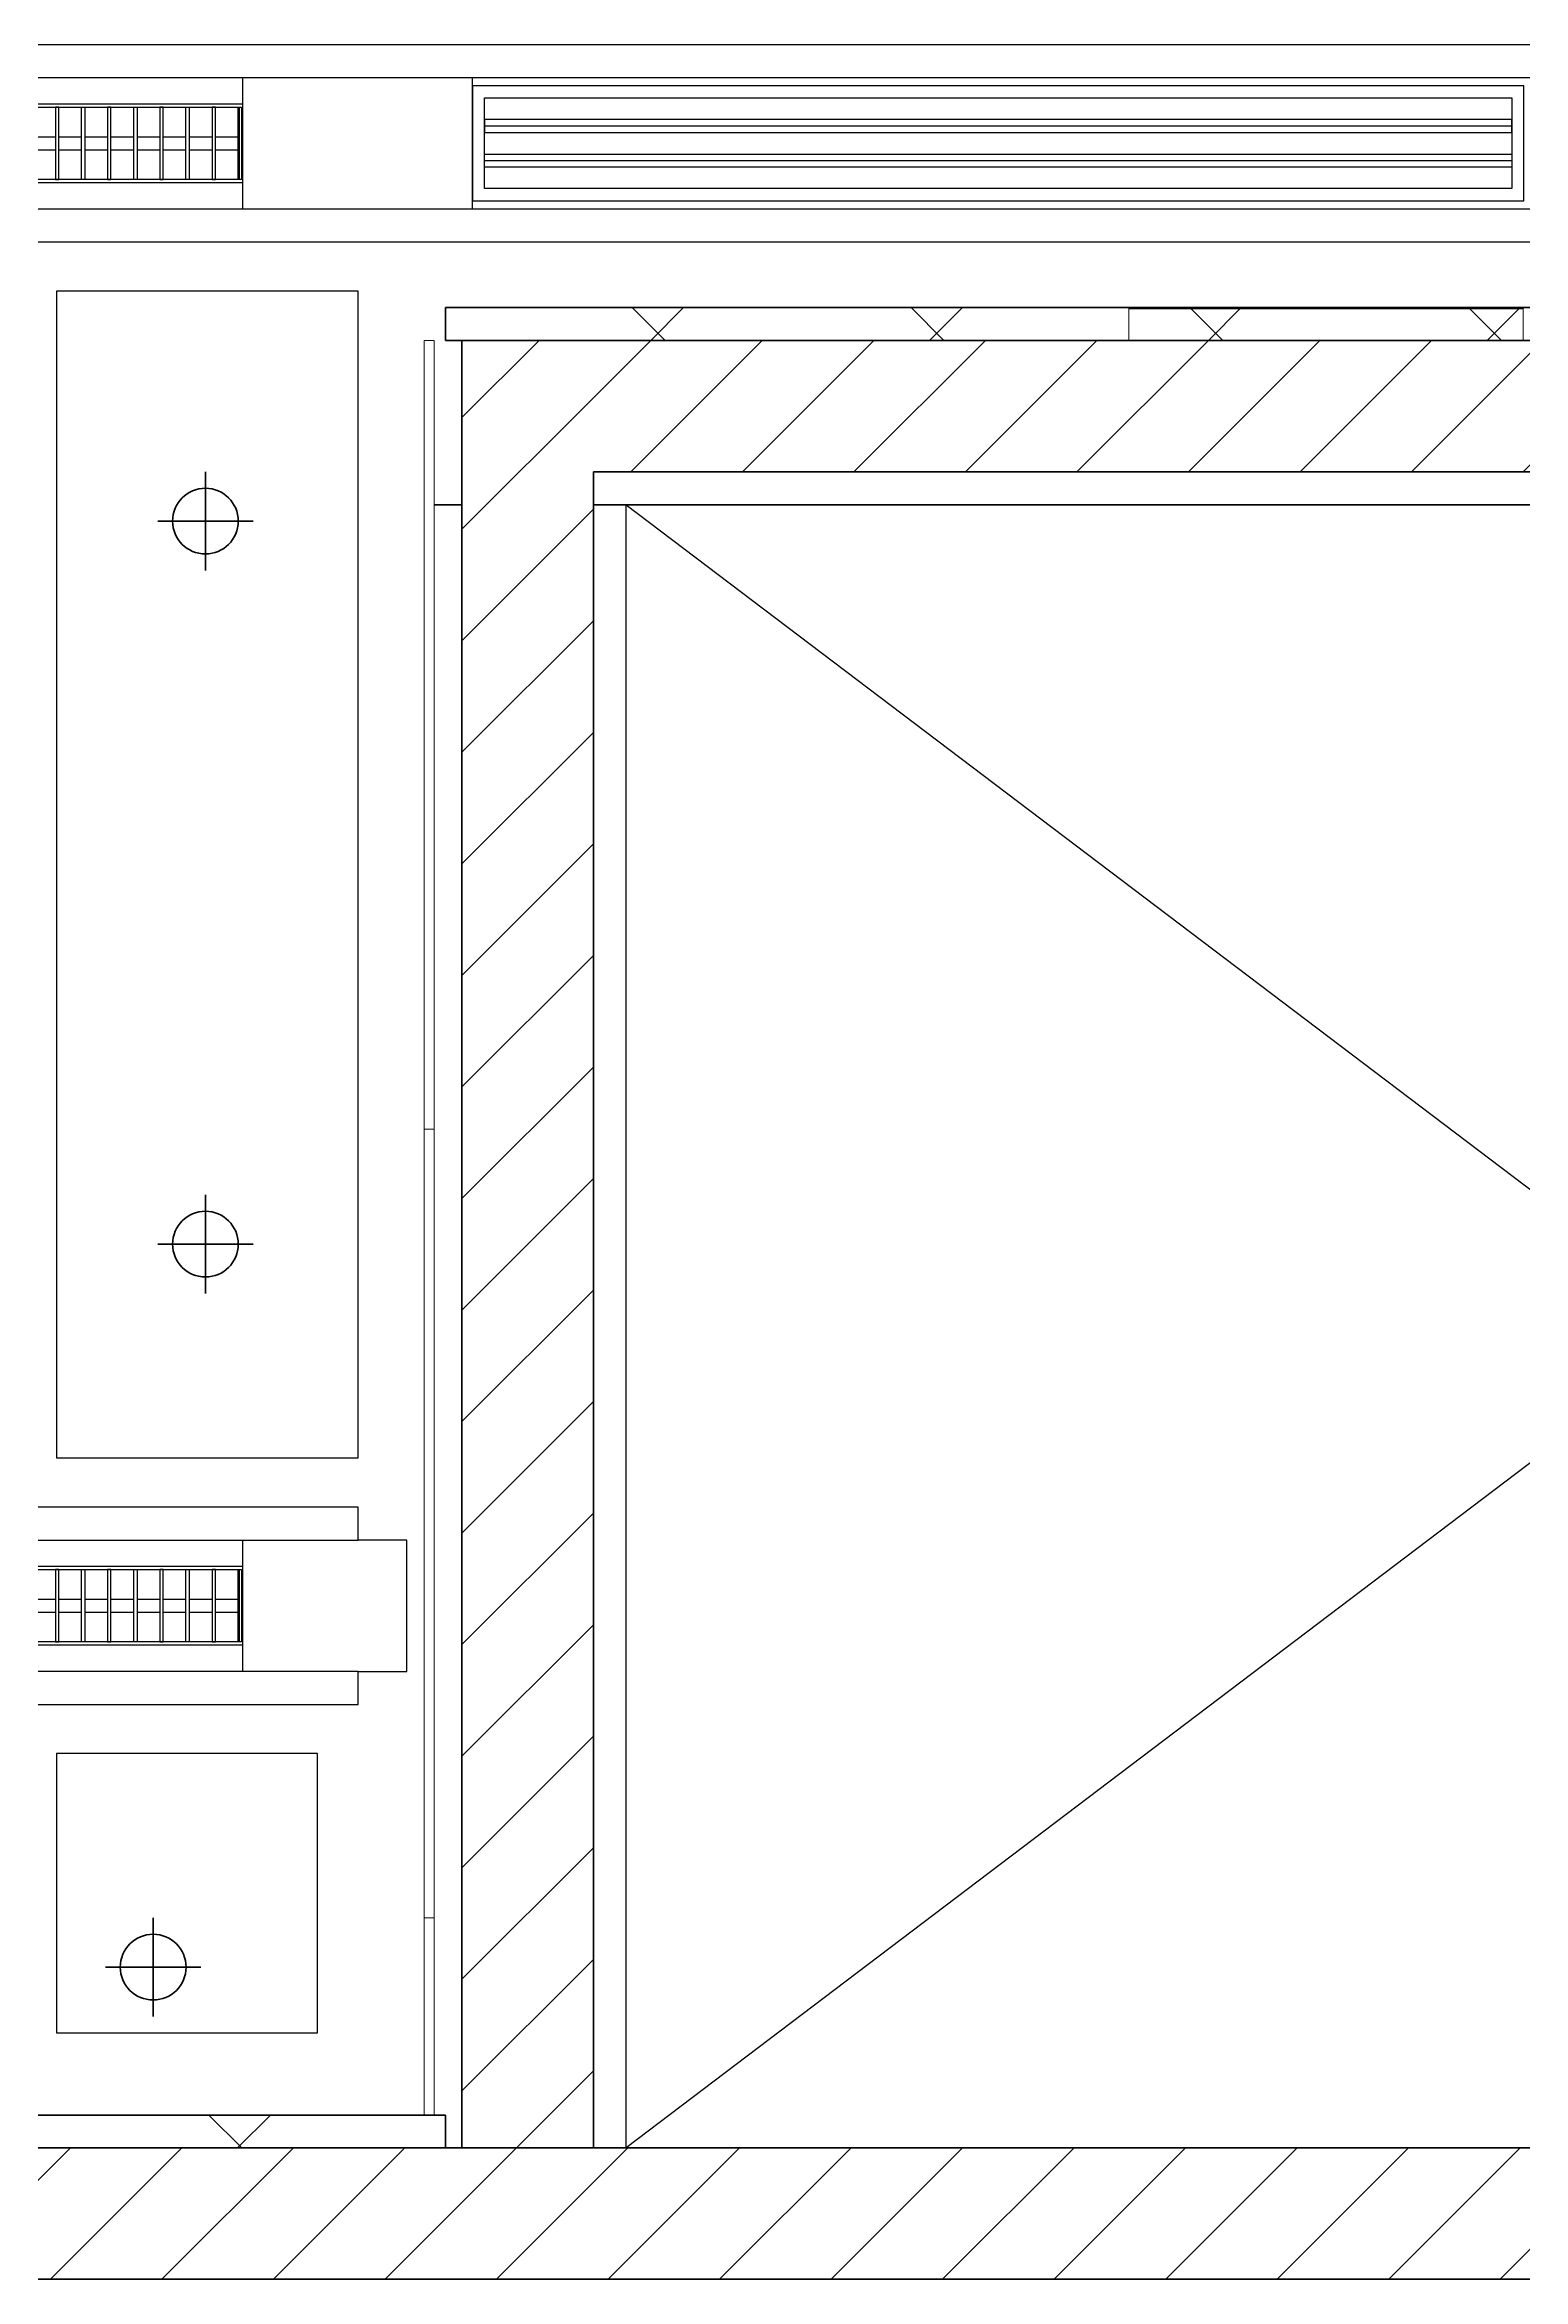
# Model space of a CAD drawing. Header units: millimetres. Extents: x -920231 to -841213, y -17301 to 22361.
# Drawn here: x -880432 to -878182, y -14416 to -11016 of the extents above; entities that cross this region are included whole.
import ezdxf
from ezdxf.enums import TextEntityAlignment as Align
from ezdxf.xclip import XClip

# ---------------------------------------------------------------- set-up
doc = ezdxf.new("R2010")
doc.units = ezdxf.units.MM
doc.header["$XCLIPFRAME"] = 0
for name, color, linetype in [('000 - WIPEOUT', 250, 'Continuous'), ('001 - ASCESSORIES', 251, 'Continuous'), ('A04_TUBE SERIES', 2, 'Continuous'), ('A11_ALU.SOLID SHEET', 2, 'Continuous')]:
    doc.layers.add(name, color=color, linetype=linetype)
for name, color, linetype, lineweight in [('008 - LIGHTING', 1, 'Continuous', 9), ('_ _ A-DETL-OPENING', 1, 'Continuous', 25), ('A-DETL-GENF', 2, 'Continuous', 35), ('A-GLAZ-CURT', 2, 'Continuous', 9), ('A-WALL', 5, 'Continuous', 35), ('A-WALL-FNSH', 2, 'Continuous', 35), ('A-WALL-PATT', 1, 'Continuous', 35), ('E-LITE-EQPM', 2, 'Continuous', 35), ('WALL-E', 2, 'Continuous', 35)]:
    doc.layers.add(name, color=color, linetype=linetype, lineweight=lineweight)
pattern_1 = [(45, (0, 0), (-84.852814, 84.852814), [])]
pattern_2 = [(45, (0, 0), (-212.13203, 212.13203), []), (135, (0, 0), (-212.13203, -212.13203), [])]

# ---------------------------------------------------------------- blocks, each defined once
blk = doc.blocks.new('System Panel - W-06 Feature Wall Printed Pattern-18605453-4230-01 ENLARGED MULTI-PURPOSE LEVEL - REFLECTED CEILING PLAN - SHEET 1')
at = {"layer": 'A-GLAZ-CURT'}
for p, q in [((-600, -57.5), (-600, -42.5)), ((-600, -42.5), (600, -42.5)), ((600, -57.5), (-600, -57.5)), ((600, -42.5), (600, -57.5))]:
    blk.add_line(p, q, dxfattribs=at)
blk = doc.blocks.new('System Panel - W-06 Feature Wall Printed Pattern-14941767-4230-01 ENLARGED MULTI-PURPOSE LEVEL - REFLECTED CEILING PLAN - SHEET 1')
at = {"layer": 'A-GLAZ-CURT'}
for p, q in [((-600, -57.5), (-600, -42.5)), ((-600, -42.5), (600, -42.5)), ((600, -57.5), (-600, -57.5)), ((600, -42.5), (600, -57.5))]:
    blk.add_line(p, q, dxfattribs=at)
blk = doc.blocks.new('System Panel - W-06 Feature Wall Printed Pattern-18605454-4230-01 ENLARGED MULTI-PURPOSE LEVEL - REFLECTED CEILING PLAN - SHEET 1')
at = {"layer": 'A-GLAZ-CURT'}
for p, q in [((-150, -57.5), (-150, -42.5)), ((-150, -42.5), (150, -42.5)), ((150, -57.5), (-150, -57.5)), ((150, -42.5), (150, -57.5))]:
    blk.add_line(p, q, dxfattribs=at)
blk = doc.blocks.new('PPLS-PP19_Custom Tile Pattern - Custom Tile Pattern-V58-4230-01 ENLARGED MULTI-PURPOSE LEVEL - REFLECTED CEILING PLAN - SHEET 1')
at = {"layer": 'A-GLAZ-CURT'}
for p, q in [((-300, 0), (-202.3, 0)), ((-300, -2), (-300, 0)), ((-293.1, 0), (-275.8, 0)), ((-275.8, 0), (-293.1, 0)), ((-222.3, 0), (-205, 0)), ((-205, 0), (-222.3, 0)), ((-202.3, 0), (-202.3, -2)), ((-174.2, 0), (-140.7, 0)), ((-174.2, -2), (-174.2, 0)), ((-140.7, 0), (-140.7, -2)), ((-108.4, 0), (-81.7, 0)), ((-108.4, -2), (-108.4, 0)), ((-81.7, 0), (-81.7, -2)), ((-63.8, 0), (-38.4, 0)), ((-63.8, -2), (-63.8, 0)), ((-38.4, 0), (-38.4, -2)), ((-13.9, 0), (9, 0)), ((-13.9, -2), (-13.9, 0)), ((9, 0), (9, -2)), ((34.9, 0), (139.2, 0)), ((34.9, -2), (34.9, 0)), ((139.2, 0), (139.2, -2)), ((170.3, 0), (245, 0)), ((170.3, -2), (170.3, 0)), ((196, 0), (213.3, 0)), ((213.3, 0), (196, 0)), ((230.1, 0), (300, 0)), ((245, 0), (245, -2)), ((295.8, 0), (300, 0)), ((295.8, -2), (295.8, 0)), ((300, 0), (300, -2)), ((-300, -2), (300, -2)), ((-300, -50), (-300, -2)), ((-202.3, -2), (-300, -2)), ((-140.7, -2), (-174.2, -2)), ((-81.7, -2), (-108.4, -2)), ((-38.4, -2), (-63.8, -2)), ((9, -2), (-13.9, -2)), ((139.2, -2), (34.9, -2)), ((139.8, 0), (139.8, -2)), ((245, -2), (170.3, -2)), ((300, -2), (295.8, -2)), ((300, -2), (300, -50)), ((300, -50), (-300, -50))]:
    blk.add_line(p, q, dxfattribs=at)
at = {"layer": 'A-GLAZ-CURT', "flags": 128}
for points in [[(-300, 0), (-291.7, 0), (-283.6, 0), (-275.6, 0), (-267.8, 0), (-260.1, 0), (-252.6, 0), (-245.1, 0), (-237.8, 0), (-230.5, 0), (-223.3, 0), (-216.2, 0), (-209.2, 0), (-202.3, 0)], [(-255, 0), (-261.6, 0), (-269.1, 0), (-276.7, 0), (-284.4, 0), (-292.1, 0), (-300, 0)], [(-184, 0), (-189.3, 0), (-194.8, 0), (-200.7, 0), (-206.7, 0), (-213, 0), (-219.5, 0), (-226.1, 0), (-233, 0), (-239.9, 0), (-247, 0), (-254.2, 0)], [(-174.2, 0), (-179, 0), (-183.2, 0)]]:
    blk.add_lwpolyline(points, dxfattribs=at)
at = {"layer": 'A-GLAZ-CURT'}
for points, knots in [([(-300, 0), (-284.7, 0), (-236.6, 0), (-184.2, 0), (-151.2, 0), (-140.7, 0)], [-5323.127839, -5323.127839, -5323.127839, -5323.127839, -4502.809032, -2700.551212, -1671.606487, -1671.606487, -1671.606487, -1671.606487]), ([(-183.5, 0), (-193.3, 0), (-223.6, 0), (-262.6, 0), (-294.5, 0), (-300, 0)], [-15845.188487, -15845.188487, -15845.188487, -15845.188487, -15131.813646, -13729.592194, -13439.944408, -13439.944408, -13439.944408, -13439.944408]), ([(-137.9, 0), (-140.6, 0), (-147.7, 0), (-147.7, 0), (-158.7, 0), (-174, 0), (-185.6, 0), (-209.8, 0), (-232, 0), (-255.2, 0), (-262.6, 0), (-264.9, 0), (-265.4, 0)], [-3187.727384, -3187.727384, -3187.727384, -3187.727384, -2919.378265, -2477.344047, -2237.412286, -2029.680487, -1755.085331, -1400.429864, -858.079193, -543.655514, -208.940337, 0, 0, 0, 0]), ([(-258.6, 0), (-257.9, 0), (-257, 0), (-256, 0), (-255.8, 0)], [-5722.54675, -5722.54675, -5722.54675, -5722.54675, -5657.471696, -5645.734042, -5645.734042, -5645.734042, -5645.734042]), ([(-254.1, 0), (-251.2, 0), (-240.3, 0), (-226, 0), (-213.1, 0), (-200.2, 0), (-191, 0), (-184.8, 0), (-183.9, 0)], [-5607.327688, -5607.327688, -5607.327688, -5607.327688, -5413.335975, -5017.494783, -4832.723979, -4666.091899, -4349.945572, -4301.511651, -4301.511651, -4301.511651, -4301.511651]), ([(-133.8, 0), (-135.5, 0), (-137.8, 0), (-149.3, 0), (-162, 0), (-177.9, 0), (-199.5, 0), (-216.6, 0), (-231.3, 0), (-233.5, 0), (-234, 0)], [-2731.647847, -2731.647847, -2731.647847, -2731.647847, -2418.507304, -2308.929706, -2113.765672, -1763.376603, -1422.553702, -978.033455, -846.069444, -682.911962, -682.911962, -682.911962, -682.911962]), ([(-233.5, 0), (-233.4, 0), (-232.4, 0), (-230.7, 0), (-225.3, 0), (-223.6, 0)], [-455.274641, -455.274641, -455.274641, -455.274641, -440.605512, -119.536984, 0, 0, 0, 0]), ([(-223.6, 0), (-219.4, 0), (-206.2, 0), (-188.6, 0), (-169, 0), (-152.1, 0), (-136.8, 0), (-127.3, 0), (-124.2, 0), (-123.4, 0), (-123.3, 0)], [-5463.295695, -5463.295695, -5463.295695, -5463.295695, -5161.076232, -4739.070012, -4465.409639, -4149.119819, -3839.893365, -3647.167523, -3488.92562, -3439.852845, -3439.852845, -3439.852845, -3439.852845]), ([(-111.4, 0), (-118.7, 0), (-140.4, 0), (-165.6, 0), (-183.2, 0)], [-17862.856156, -17862.856156, -17862.856156, -17862.856156, -17136.203329, -15853.557157, -15853.557157, -15853.557157, -15853.557157]), ([(-183.2, 0), (-178.2, 0), (-170.2, 0), (-158.7, 0), (-157.2, 0)], [-4287.433746, -4287.433746, -4287.433746, -4287.433746, -4000.813434, -3840.635403, -3840.635403, -3840.635403, -3840.635403]), ([(-152.3, 0), (-151, 0), (-147.7, 0), (-143.6, 0), (-138.6, 0)], [-3494.978217, -3494.978217, -3494.978217, -3494.978217, -3371.022232, -3227.460399, -3227.460399, -3227.460399, -3227.460399]), ([(-118.8, 0), (-121.9, 0), (-126.3, 0), (-137, 0), (-147.5, 0), (-150, 0), (-150.6, 0)], [-5938.474035, -5938.474035, -5938.474035, -5938.474035, -5700.061948, -5508.838257, -5298.784692, -5196.16478, -5196.16478, -5196.16478, -5196.16478]), ([(-150.3, 0), (-150.1, 0), (-147.7, 0), (-142.6, 0), (-127.9, 0), (-116.4, 0), (-112.3, 0)], [-4948.728362, -4948.728362, -4948.728362, -4948.728362, -4883.323924, -4440.880425, -4054.690705, -3835.264481, -3835.264481, -3835.264481, -3835.264481]), ([(-111.4, 0), (-120.4, 0), (-131.6, 0), (-147.7, 0), (-149.1, 0)], [-6958.522358, -6958.522358, -6958.522358, -6958.522358, -6449.282163, -6277.220794, -6277.220794, -6277.220794, -6277.220794]), ([(-148.2, 0), (-146.9, 0), (-140.1, 0), (-137.3, 0), (-133.9, 0), (-128.8, 0), (-126.5, 0)], [-6162.058746, -6162.058746, -6162.058746, -6162.058746, -6017.569127, -5560.701257, -5364.112219, -5231.017328, -5231.017328, -5231.017328, -5231.017328]), ([(-86.2, 0), (-91.4, 0), (-104.1, 0), (-122.6, 0), (-139, 0), (-146.1, 0), (-146.9, 0)], [-1681.3698, -1681.3698, -1681.3698, -1681.3698, -1374.161226, -945.742622, -741.901385, -489.130243, -489.130243, -489.130243, -489.130243]), ([(-146.7, 0), (-146.6, 0), (-145.5, 0), (-135.7, 0), (-128.3, 0), (-125.2, 0)], [-420.34245, -420.34245, -420.34245, -420.34245, -406.956646, -290.263673, 0, 0, 0, 0]), ([(-134.2, 0), (-133.4, 0), (-130.4, 0), (-117.3, 0), (-95.5, 0), (-85, 0), (-81.7, 0)], [-7671.276312, -7671.276312, -7671.276312, -7671.276312, -7293.749979, -6839.55839, -6236.997189, -5931.848349, -5931.848349, -5931.848349, -5931.848349]), ([(-127.4, 0), (-131.6, 0), (-133.1, 0), (-134.1, 0), (-134.1, 0)], [-8540.990293, -8540.990293, -8540.990293, -8540.990293, -8266.114998, -8251.085632, -8251.085632, -8251.085632, -8251.085632]), ([(-120.1, 0), (-120.1, 0), (-120.2, 0), (-121.3, 0), (-129.2, 0), (-133.8, 0)], [-2933.992132, -2933.992132, -2933.992132, -2933.992132, -2920.575025, -2840.280255, -2731.647847, -2731.647847, -2731.647847, -2731.647847]), ([(-113.4, 0), (-113.5, 0), (-114.1, 0), (-119.7, 0), (-125.4, 0), (-127, 0), (-127.4, 0)], [-323.250712, -323.250712, -323.250712, -323.250712, -282.672656, -98.539552, -24.539552, 0, 0, 0, 0]), ([(-126.5, 0), (-122.4, 0), (-117.5, 0), (-112.7, 0), (-112.4, 0)], [-5231.017328, -5231.017328, -5231.017328, -5231.017328, -4994.692869, -4981.921265, -4981.921265, -4981.921265, -4981.921265]), ([(-125.2, 0), (-124.9, 0), (-122, 0), (-116.7, 0), (-111.7, 0)], [-3362.7396, -3362.7396, -3362.7396, -3362.7396, -3342.215224, -3082.5113, -3082.5113, -3082.5113, -3082.5113]), ([(-122.1, 0), (-122, 0), (-121.7, 0), (-121.2, 0), (-120.9, 0)], [-3136.336417, -3136.336417, -3136.336417, -3136.336417, -3110.304437, -3035.164275, -3035.164275, -3035.164275, -3035.164275]), ([(-39.7, 0), (-40.5, 0), (-45.1, 0), (-46.1, 0), (-60.6, 0), (-81.2, 0), (-99.5, 0), (-114, 0), (-117.3, 0), (-118.8, 0)], [-1732.054927, -1732.054927, -1732.054927, -1732.054927, -1672.078046, -1405.135169, -1060.00838, -740.068933, -229.489605, -116.330425, 0, 0, 0, 0]), ([(-63.8, 0), (-70, 0), (-86.3, 0), (-107.8, 0), (-116.8, 0), (-117.7, 0)], [-2747.631049, -2747.631049, -2747.631049, -2747.631049, -2193.204658, -1433.981041, -969.752135, -969.752135, -969.752135, -969.752135]), ([(-117.7, 0), (-117.1, 0), (-114.7, 0), (-113.4, 0), (-113.4, 0)], [-808.126779, -808.126779, -808.126779, -808.126779, -394.672656, -330.797262, -330.797262, -330.797262, -330.797262]), ([(-111.4, 0), (-110.9, 0), (-102.9, 0), (-90.4, 0), (-75.3, 0), (-68.4, 0), (-65.1, 0), (-63.6, 0)], [-3819.494109, -3819.494109, -3819.494109, -3819.494109, -3793.097032, -3402.597032, -3144.956779, -3050.982048, -2969.237017, -2969.237017, -2969.237017, -2969.237017]), ([(-111.4, 0), (-111.3, 0), (-107.9, 0), (-98.9, 0), (-85.3, 0), (-71.7, 0), (-65.9, 0), (-65.1, 0)], [-3077.140928, -3077.140928, -3077.140928, -3077.140928, -3074.362186, -2902.289527, -2605.247022, -2322.099534, -2241.8264, -2241.8264, -2241.8264, -2241.8264]), ([(-111.3, 0), (-103.3, 0), (-86.1, 0), (-63.4, 0), (-54.4, 0), (-49, 0), (-42.9, 0), (-39.5, 0)], [-4962.966938, -4962.966938, -4962.966938, -4962.966938, -4542.524482, -4008.285538, -3689.699207, -3546.54457, -3373.21368, -3373.21368, -3373.21368, -3373.21368]), ([(-111.2, 0), (-110.7, 0), (-106.8, 0), (-96.8, 0), (-71.3, 0), (-42.5, 0), (-12.8, 0), (4.2, 0), (9.6, 0), (10.1, 0), (10.2, 0)], [-5480.487471, -5480.487471, -5480.487471, -5480.487471, -5430.283136, -5103.229623, -4799.173296, -4065.652676, -3589.737505, -3285.047089, -3066.359526, -3044.715262, -3044.715262, -3044.715262, -3044.715262]), ([(-39.5, 0), (-39.9, 0), (-45.4, 0), (-56.2, 0), (-75.6, 0), (-94, 0), (-107.5, 0), (-110.9, 0), (-111, 0)], [-1819.71677, -1819.71677, -1819.71677, -1819.71677, -1792.521578, -1466.981642, -1208.454564, -789.402658, -501.969187, -487.154442, -487.154442, -487.154442, -487.154442]), ([(-39.5, 0), (-43.7, 0), (-56.2, 0), (-78.2, 0), (-100.4, 0), (-110, 0), (-110.5, 0)], [-8366.688226, -8366.688226, -8366.688226, -8366.688226, -8073.216054, -7508.296369, -7004.680444, -6974.689771, -6974.689771, -6974.689771, -6974.689771]), ([(-64, 0), (-64.1, 0), (-72.5, 0), (-80.6, 0), (-86.2, 0)], [-2171.769325, -2171.769325, -2171.769325, -2171.769325, -2007.031671, -1681.3698, -1681.3698, -1681.3698, -1681.3698]), ([(-29, 0), (-34, 0), (-43.7, 0), (-56.4, 0), (-71.7, 0), (-77.8, 0), (-82.7, 0), (-83.3, 0), (-83.3, 0)], [-2680.714891, -2680.714891, -2680.714891, -2680.714891, -2413.671296, -2161.752162, -2006.592567, -1646.621388, -1424.436217, -1393.971743, -1393.971743, -1393.971743, -1393.971743]), ([(-83.3, 0), (-83.3, 0), (-82.9, 0), (-76.1, 0), (-63, 0), (-50.1, 0), (-42.2, 0), (-39.9, 0)], [-1393.4169, -1393.4169, -1393.4169, -1393.4169, -1353.722004, -1274.333717, -1073.56893, -651.549973, -428.914382, -428.914382, -428.914382, -428.914382]), ([(31.2, 0), (26, 0), (12, 0), (-16.9, 0), (-47.4, 0), (-65.3, 0), (-66.3, 0), (-66.3, 0)], [-4496.803627, -4496.803627, -4496.803627, -4496.803627, -4222.080604, -3745.412743, -2981.410125, -2542.574734, -2526.906796, -2526.906796, -2526.906796, -2526.906796]), ([(-65.5, 0), (-65.3, 0), (-62.8, 0), (-55.3, 0), (-43.5, 0), (-38.4, 0)], [-2362.748727, -2362.748727, -2362.748727, -2362.748727, -2315.303971, -1809.437387, -1213.642243, -1213.642243, -1213.642243, -1213.642243]), ([(-63.6, 0), (-61.5, 0), (-57.4, 0), (-54.5, 0), (-45.2, 0), (-40.8, 0), (-40.5, 0), (-40.4, 0)], [-2969.237017, -2969.237017, -2969.237017, -2969.237017, -2851.217951, -2734.127174, -2474.780881, -2410.990208, -2350.645972, -2350.645972, -2350.645972, -2350.645972]), ([(76.6, 0), (74.8, 0), (67.7, 0), (53.5, 0), (37, 0), (24.1, 0), (12.8, 0), (-2.9, 0), (-20.6, 0), (-32.8, 0), (-44.9, 0), (-51.4, 0), (-51.8, 0)], [-3095.572228, -3095.572228, -3095.572228, -3095.572228, -2950.589685, -2634.532728, -2313.748533, -2106.613311, -1925.670641, -1617.263037, -1290.787923, -1039.307308, -819.71621, -644.910881, -644.910881, -644.910881, -644.910881]), ([(-51.8, 0), (-51.8, 0), (-51.8, 0), (-47.4, 0), (-46, 0), (-40.2, 0), (-36.8, 0)], [-632.814994, -632.814994, -632.814994, -632.814994, -627.965721, -508.377888, -260.442412, 0, 0, 0, 0]), ([(-39.5, 0), (-38.3, 0), (-35.4, 0), (-33.6, 0), (-29.9, 0), (-28.6, 0)], [-414.527362, -414.527362, -414.527362, -414.527362, -296.515819, -83.513472, 0, 0, 0, 0]), ([(-36.3, 0), (-36.4, 0), (-37, 0), (-38.5, 0), (-39.4, 0)], [-1855.773136, -1855.773136, -1855.773136, -1855.773136, -1810.870157, -1738.05073, -1738.05073, -1738.05073, -1738.05073]), ([(-26.8, 0), (-27.8, 0), (-32.3, 0), (-37.1, 0), (-39.4, 0)], [-8718.362214, -8718.362214, -8718.362214, -8718.362214, -8532.293389, -8369.627725, -8369.627725, -8369.627725, -8369.627725]), ([(9.3, 0), (9.1, 0), (7.6, 0), (2.6, 0), (-12.2, 0), (-25.1, 0), (-34.6, 0), (-39.2, 0)], [-2922.926651, -2922.926651, -2922.926651, -2922.926651, -2882.788014, -2720.818881, -2518.50168, -2125.455881, -1826.829157, -1826.829157, -1826.829157, -1826.829157]), ([(-39, 0), (-38, 0), (-28.7, 0), (-18, 0), (8.6, 0), (15, 0), (22.9, 0), (31, 0), (39, 0), (51.2, 0), (58.7, 0), (61.3, 0), (61.5, 0)], [-3362.796854, -3362.796854, -3362.796854, -3362.796854, -3315.260113, -2864.387349, -2439.246196, -2084.094819, -1956.422387, -1818.904206, -1645.594513, -1443.202566, -1228.752106, -1120.932285, -1120.932285, -1120.932285, -1120.932285]), ([(-36.8, 0), (-32.4, 0), (-19.2, 0), (8.8, 0), (43.4, 0), (70.9, 0), (82.1, 0), (83.7, 0)], [-6191.144455, -6191.144455, -6191.144455, -6191.144455, -5862.463379, -5340.621928, -4573.028122, -4094.177415, -3869.465285, -3869.465285, -3869.465285, -3869.465285]), ([(-36.3, 0), (-36.3, 0), (-34.7, 0), (-28.9, 0), (-27, 0), (-26.5, 0)], [-9150.272121, -9150.272121, -9150.272121, -9150.272121, -9057.163041, -8919.836787, -8834.607043, -8834.607043, -8834.607043, -8834.607043]), ([(30.8, 0), (29.3, 0), (20.1, 0), (3.5, 0), (-16.6, 0), (-34.8, 0), (-36, 0)], [-10462.034656, -10462.034656, -10462.034656, -10462.034656, -10363.088938, -9884.23066, -9424.652049, -9182.880979, -9182.880979, -9182.880979, -9182.880979]), ([(-33.3, 0), (-33.3, 0), (-32.9, 0), (-31.2, 0), (-30.5, 0)], [-2415.024266, -2415.024266, -2415.024266, -2415.024266, -2357.633367, -2323.618664, -2323.618664, -2323.618664, -2323.618664]), ([(70.6, 0), (66.2, 0), (55.8, 0), (39.6, 0), (24.7, 0), (2.6, 0), (-17.8, 0), (-30.6, 0), (-31.8, 0), (-32, 0)], [-4647.237329, -4647.237329, -4647.237329, -4647.237329, -4326.416877, -4098.545751, -3766.694881, -3333.063701, -2994.501669, -2698.150104, -2614.070998, -2614.070998, -2614.070998, -2614.070998]), ([(-30.6, 0), (-29.5, 0), (-23.4, 0), (-15.8, 0), (-15.2, 0)], [-54150.414002, -54150.414002, -54150.414002, -54150.414002, -53749.15266, -53717.791567, -53717.791567, -53717.791567, -53717.791567]), ([(-13.9, 0), (-15.1, 0), (-18.4, 0), (-26.3, 0), (-30, 0), (-30.5, 0)], [-55123.81448, -55123.81448, -55123.81448, -55123.81448, -54789.006179, -54461.685999, -54258.56961, -54258.56961, -54258.56961, -54258.56961]), ([(-30.5, 0), (-27.1, 0), (-17.8, 0), (6, 0), (21, 0), (31.2, 0), (32, 0)], [-2323.618664, -2323.618664, -2323.618664, -2323.618664, -2142.497158, -1716.209403, -1206.526904, -1161.809332, -1161.809332, -1161.809332, -1161.809332]), ([(8.3, 0), (8.2, 0), (7.2, 0), (0.3, 0), (-13.9, 0), (-24.9, 0), (-29, 0)], [-3574.286521, -3574.286521, -3574.286521, -3574.286521, -3526.962355, -3285.499107, -2903.012179, -2680.714891, -2680.714891, -2680.714891, -2680.714891]), ([(-28.6, 0), (-26.9, 0), (-20.3, 0), (-11.5, 0), (2.1, 0), (13.2, 0), (21.2, 0), (24.6, 0), (24.7, 0), (24.7, 0)], [-5361.429781, -5361.429781, -5361.429781, -5361.429781, -5261.36855, -5050.479954, -4785.90057, -4596.498881, -4445.288762, -4384.376941, -4376.041937, -4376.041937, -4376.041937, -4376.041937]), ([(-15.2, 0), (-13.1, 0), (7.5, 0), (42.8, 0), (77.1, 0), (97.7, 0), (104.1, 0)], [-461.142613, -461.142613, -461.142613, -461.142613, -429.606584, -390.253598, -346.313304, -326.480328, -326.480328, -326.480328, -326.480328]), ([(103.1, 0), (101.1, 0), (86.3, 0), (63.3, 0), (35.8, 0), (18.6, 0), (11.6, 0), (9, 0)], [-375.435014, -375.435014, -375.435014, -375.435014, -369.147452, -330.153101, -307.516438, -285.83788, -269.307637, -269.307637, -269.307637, -269.307637]), ([(24.7, 0), (24.5, 0), (21, 0), (15.5, 0), (10.8, 0), (9.6, 0)], [-4368.572414, -4368.572414, -4368.572414, -4368.572414, -4306.476363, -4080.000647, -3772.857994, -3772.857994, -3772.857994, -3772.857994]), ([(18.2, 0), (19.1, 0), (24.3, 0), (25.7, 0), (26.1, 0)], [-5700.113719, -5700.113719, -5700.113719, -5700.113719, -5554.232259, -5302.431367, -5302.431367, -5302.431367, -5302.431367]), ([(32.3, 0), (31.4, 0), (27, 0), (20.7, 0), (18.9, 0), (18.2, 0)], [-6174.094612, -6174.094612, -6174.094612, -6174.094612, -6135.05769, -5972.647715, -5832.674503, -5832.674503, -5832.674503, -5832.674503]), ([(27.4, 0), (27.9, 0), (29.5, 0), (38.1, 0), (53.4, 0), (71.7, 0), (84.8, 0), (86, 0), (92.5, 0), (94.3, 0)], [-5037.309798, -5037.309798, -5037.309798, -5037.309798, -4887.603822, -4705.298446, -4353.683244, -3960.84581, -3759.045785, -3336.541051, -2783.776468, -2783.776468, -2783.776468, -2783.776468]), ([(53.2, 0), (53.1, 0), (52.2, 0), (45, 0), (36.5, 0), (30.8, 0)], [-622.740158, -622.740158, -622.740158, -622.740158, -566.066452, -360.610861, 0, 0, 0, 0]), ([(136.4, 0), (121.7, 0), (87.3, 0), (51.9, 0), (32.3, 0)], [-106.750556, -106.750556, -106.750556, -106.750556, -59.610984, -1.115554, -1.115554, -1.115554, -1.115554]), ([(32.3, 0), (33.6, 0), (38.4, 0), (45.9, 0), (57.8, 0), (64.5, 0), (72.7, 0), (75.2, 0), (76, 0), (76.2, 0)], [-1156.688717, -1156.688717, -1156.688717, -1156.688717, -1089.329421, -901.315459, -753.071572, -495.328968, -421.953223, -334.951786, -290.452333, -290.452333, -290.452333, -290.452333]), ([(114.4, 0), (114.2, 0), (112.1, 0), (105.4, 0), (92.4, 0), (85.6, 0), (74.4, 0), (62.3, 0), (51.8, 0), (44.4, 0), (35.5, 0), (32.4, 0)], [-8148.58938, -8148.58938, -8148.58938, -8148.58938, -8105.191388, -7723.759874, -7531.75727, -7135.649961, -6924.452779, -6738.82075, -6548.303034, -6314.283804, -6175.773004, -6175.773004, -6175.773004, -6175.773004]), ([(34.9, 0), (38.3, 0), (49.1, 0), (71.9, 0), (100.6, 0), (116.4, 0), (128.8, 0), (129, 0), (129, 0)], [-133.562983, -133.562983, -133.562983, -133.562983, -118.513713, -97.899267, -63.759246, -39.050993, -35.895543, -35.445596, -35.445596, -35.445596, -35.445596]), ([(168.4, 0), (167.7, 0), (162.5, 0), (147, 0), (109.8, 0), (76.9, 0), (57.8, 0), (46.5, 0), (41.2, 0), (36, 0), (35.5, 0), (35.5, 0)], [-543.375029, -543.375029, -543.375029, -543.375029, -530.793311, -458.593899, -401.860199, -357.622665, -341.267687, -334.000314, -326.15566, -319.318397, -317.489778, -317.489778, -317.489778, -317.489778]), ([(36.3, 0), (37.8, 0), (48.8, 0), (64.8, 0), (95.9, 0), (124.5, 0), (132.4, 0), (134.6, 0)], [-314.598523, -314.598523, -314.598523, -314.598523, -305.899624, -287.17622, -249.500363, -194.761443, -152.241002, -152.241002, -152.241002, -152.241002]), ([(61.5, 0), (61.5, 0), (61.2, 0), (54.6, 0), (53.7, 0), (53.6, 0)], [-1113.311073, -1113.311073, -1113.311073, -1113.311073, -1096.402191, -891.204116, -747.28819, -747.28819, -747.28819, -747.28819]), ([(76.2, 0), (75.6, 0), (73.6, 0), (71, 0), (70.6, 0)], [-193.634889, -193.634889, -193.634889, -193.634889, -31.537676, 0, 0, 0, 0]), ([(94.4, 0), (94.4, 0), (94.6, 0), (98.1, 0), (101.8, 0), (104, 0)], [-2348.345796, -2348.345796, -2348.345796, -2348.345796, -2310.419338, -2233.599744, -2120.972547, -2120.972547, -2120.972547, -2120.972547]), ([(129, 0), (129, 0), (124.4, 0), (122.4, 0), (115.2, 0), (108.7, 0), (104.1, 0)], [-35.354907, -35.354907, -35.354907, -35.354907, -31.430235, -22.807238, -15.488593, -1.112858, -1.112858, -1.112858, -1.112858]), ([(104.1, 0), (105.4, 0), (110.9, 0), (120.8, 0), (139.9, 0), (158.4, 0), (171.3, 0), (176, 0)], [-2118.359066, -2118.359066, -2118.359066, -2118.359066, -2052.234781, -1843.028543, -1530.39897, -1095.004608, -805.98487, -805.98487, -805.98487, -805.98487]), ([(104.5, 0), (115.7, 0), (127, 0), (138.3, 0), (138.5, 0)], [-326.108732, -326.108732, -326.108732, -326.108732, -291.370682, -290.5735, -290.5735, -290.5735, -290.5735]), ([(157.9, 0), (156.8, 0), (151.7, 0), (143.3, 0), (134, 0), (126.2, 0), (118.6, 0), (114.2, 0), (112, 0), (105.7, 0), (105.2, 0), (105.2, 0)], [-10292.955006, -10292.955006, -10292.955006, -10292.955006, -10098.273015, -9847.788484, -9677.714971, -9567.007022, -9453.21225, -9220.200448, -9012.77275, -8966.157302, -8929.495943, -8929.495943, -8929.495943, -8929.495943]), ([(105.3, 0), (105.5, 0), (111, 0), (112.7, 0), (113.6, 0)], [-8920.561005, -8920.561005, -8920.561005, -8920.561005, -8814.835624, -8577.462505, -8577.462505, -8577.462505, -8577.462505]), ([(193.8, 0), (193.3, 0), (190.1, 0), (183.1, 0), (171, 0), (161.9, 0), (161.3, 0), (158.4, 0), (157.9, 0), (157.8, 0)], [-11665.349007, -11665.349007, -11665.349007, -11665.349007, -11565.880756, -11105.624034, -10839.086983, -10768.332124, -10666.779182, -10580.760289, -10550.278881, -10550.278881, -10550.278881, -10550.278881]), ([(300, 0), (286.5, 0), (254.2, 0), (207.1, 0), (177.4, 0), (159.3, 0), (158.3, 0), (158.3, 0)], [-285.253232, -285.253232, -285.253232, -285.253232, -244.693688, -187.987675, -143.776725, -129.632772, -123.352749, -123.352749, -123.352749, -123.352749]), ([(159.1, 0), (159.1, 0), (160.8, 0), (165.2, 0), (171.6, 0), (175.5, 0), (175.9, 0)], [-115.643202, -115.643202, -115.643202, -115.643202, -114.681583, -87.660824, -65.295536, -62.680828, -62.680828, -62.680828, -62.680828]), ([(215.2, 0), (214.6, 0), (210.5, 0), (204, 0), (187.5, 0), (175.3, 0), (169.5, 0)], [-203.825446, -203.825446, -203.825446, -203.825446, -198.527383, -184.406837, -162.427601, -142.916156, -142.916156, -142.916156, -142.916156]), ([(170.3, 0), (170.4, 0), (171.5, 0), (172.2, 0), (172.4, 0)], [-59.471458, -59.471458, -59.471458, -59.471458, -56.742688, -29.735729, -29.735729, -29.735729, -29.735729]), ([(176.4, 0), (179.7, 0), (187.2, 0), (208.8, 0), (219.4, 0), (230.1, 0)], [-61.676374, -61.676374, -61.676374, -61.676374, -41.623857, -24.459831, 0, 0, 0, 0]), ([(176.5, 0), (180.8, 0), (188.3, 0), (193.6, 0), (194.7, 0), (194.8, 0)], [-795.364705, -795.364705, -795.364705, -795.364705, -529.74427, -295.064701, -265.121568, -265.121568, -265.121568, -265.121568]), ([(176.6, 0), (180.7, 0), (189.4, 0), (201.1, 0), (207.5, 0), (214, 0), (215.1, 0)], [-250.678746, -250.678746, -250.678746, -250.678746, -237.955587, -223.92608, -215.862851, -208.75215, -208.75215, -208.75215, -208.75215]), ([(300, 0), (288.2, 0), (262, 0), (230.5, 0), (220, 0), (219, 0)], [-12528.858583, -12528.858583, -12528.858583, -12528.858583, -11905.454923, -11162.864862, -10859.773777, -10859.773777, -10859.773777, -10859.773777]), ([(219.8, 0), (220.8, 0), (227.7, 0), (240.3, 0), (245, 0)], [-10674.31991, -10674.31991, -10674.31991, -10674.31991, -10511.382485, -9932.504441, -9932.504441, -9932.504441, -9932.504441]), ([(284.8, 0), (284.8, 0), (285.2, 0), (287.5, 0), (293.6, 0), (297.8, 0), (300, 0)], [-4096.535135, -4096.535135, -4096.535135, -4096.535135, -4053.389046, -3959.664717, -3862.421465, -3746.95702, -3746.95702, -3746.95702, -3746.95702]), ([(295.8, 0), (294.2, 0), (290.9, 0), (286.7, 0), (285.8, 0)], [-4679.165325, -4679.165325, -4679.165325, -4679.165325, -4358.271401, -4213.061173, -4213.061173, -4213.061173, -4213.061173])]:
    blk.add_open_spline(points, degree=3, knots=knots, dxfattribs=at)
for points in [[(-115.8, 0), (-115.1, 0), (-113.6, 0), (-111.4, 0)], [(-111.4, 0), (-113.8, 0), (-115, 0), (-115.6, 0)], [(-108.4, 0), (-109.3, 0), (-110.3, 0), (-111.3, 0)], [(-39.5, 0), (-38.8, 0), (-38, 0), (-37.4, 0)], [(80.3, 0), (79.6, 0), (78.3, 0), (76.6, 0)], [(84.1, 0), (83.5, 0), (82.4, 0), (81.7, 0)], [(172.1, 0), (173.4, 0), (174.7, 0), (176, 0)], [(195.1, 0), (194.9, 0), (194.4, 0), (193.8, 0)]]:
    blk.add_open_spline(points, degree=3, dxfattribs=at)
blk = doc.blocks.new('*U2141')
at = {"layer": '_ _ A-DETL-OPENING'}
for p, q in [((-9465, -17794.8), (-9465, -15294.8)), ((-9465, -15294.8), (-6165, -15294.8)), ((-6165, -15294.8), (-9465, -17794.8)), ((-9465, -15294.8), (-6165, -17794.8)), ((-6165, -17794.8), (-9465, -17794.8))]:
    blk.add_line(p, q, dxfattribs=at)
blk = doc.blocks.new('*U1362')
blk.add_wipeout([(-25, 0), (25, 0), (25, 10415), (-25, 10415)]).dxf.layer = '000 - WIPEOUT'
at = {"layer": 'A04_TUBE SERIES', "color": 0}
blk.add_lwpolyline([(-25, 0), (25, 0), (25, 10415), (-25, 10415)], close=True, dxfattribs=at)
at = {"layer": 'Defpoints', "color": 250, "flags": 1}
blk.add_attdef('EXTR.OVL-LENGTH_', (-33.1, -9), '', height=5, dxfattribs=at)
blk = doc.blocks.new('*U1494')
blk.add_point((0, 0))
at = {"layer": 'Defpoints', "color": 250}
blk.add_text('AL.SHEET-HAT-TYPE-C', height=7, rotation=270, dxfattribs=at).set_placement((15, 0), align=Align.BOTTOM_CENTER)
blk.add_wipeout([(0, -100), (250, -100), (250, 100), (0, 100)]).dxf.layer = '000 - WIPEOUT'
at = {"layer": 'A11_ALU.SOLID SHEET', "color": 0}
blk.add_lwpolyline([(0, -100), (250, -100), (250, 100), (0, 100)], close=True, dxfattribs=at)
blk = doc.blocks.new('*U1351')
at = {"color": 1}
blk.add_wipeout([(600, -60), (-600, -60), (-600, 60), (600, 60)], dxfattribs=at).dxf.layer = '000 - WIPEOUT'
at = {"layer": '001 - ASCESSORIES', "color": 0}
blk.add_lwpolyline([(600, -60), (-600, -60), (-600, 60), (600, 60)], close=True, dxfattribs=at)
at = {"layer": '001 - ASCESSORIES'}
for points in [[(-593.5, -55), (-598.5, -55), (-598.5, 55), (-593.5, 55)], [(595, -55), (-595, -55), (-595, 55), (595, 55)], [(-558.8, -55), (-553.8, -55), (-553.8, 55), (-558.8, 55)], [(-514, -55), (-519, -55), (-519, 55), (-514, 55)], [(-479.3, -55), (-474.3, -55), (-474.3, 55), (-479.3, 55)], [(-434.6, -55), (-439.6, -55), (-439.6, 55), (-434.6, 55)], [(-399.8, -55), (-394.8, -55), (-394.8, 55), (-399.8, 55)], [(-355.1, -55), (-360.1, -55), (-360.1, 55), (-355.1, 55)], [(-320.4, -55), (-315.4, -55), (-315.4, 55), (-320.4, 55)], [(-275.6, -55), (-280.6, -55), (-280.6, 55), (-275.6, 55)], [(-240.9, -55), (-235.9, -55), (-235.9, 55), (-240.9, 55)], [(-196.2, -55), (-201.2, -55), (-201.2, 55), (-196.2, 55)], [(-161.4, -55), (-156.4, -55), (-156.4, 55), (-161.4, 55)], [(-116.7, -55), (-121.7, -55), (-121.7, 55), (-116.7, 55)], [(-82, -55), (-77, -55), (-77, 55), (-82, 55)], [(-37.2, -55), (-42.2, -55), (-42.2, 55), (-37.2, 55)], [(-2.5, -55), (2.5, -55), (2.5, 55), (-2.5, 55)], [(42.2, -55), (37.2, -55), (37.2, 55), (42.2, 55)], [(77, -55), (82, -55), (82, 55), (77, 55)], [(121.7, -55), (116.7, -55), (116.7, 55), (121.7, 55)], [(156.4, -55), (161.4, -55), (161.4, 55), (156.4, 55)], [(201.2, -55), (196.2, -55), (196.2, 55), (201.2, 55)], [(235.9, -55), (240.9, -55), (240.9, 55), (235.9, 55)], [(280.6, -55), (275.6, -55), (275.6, 55), (280.6, 55)], [(315.4, -55), (320.4, -55), (320.4, 55), (315.4, 55)], [(360.1, -55), (355.1, -55), (355.1, 55), (360.1, 55)], [(394.8, -55), (399.8, -55), (399.8, 55), (394.8, 55)], [(439.6, -55), (434.6, -55), (434.6, 55), (439.6, 55)], [(474.3, -55), (479.3, -55), (479.3, 55), (474.3, 55)], [(519, -55), (514, -55), (514, 55), (519, 55)], [(553.8, -55), (558.8, -55), (558.8, 55), (553.8, 55)], [(598.5, -55), (593.5, -55), (593.5, 55), (598.5, 55)]]:
    blk.add_lwpolyline(points, close=True, dxfattribs=at)
for points in [[(-593.5, 10), (-558.8, 10)], [(-553.8, 10), (-519, 10)], [(-514, 10), (-479.3, 10)], [(-474.3, 10), (-439.6, 10)], [(-434.6, 10), (-399.8, 10)], [(-394.8, 10), (-360.1, 10)], [(-355.1, 10), (-320.4, 10)], [(-315.4, 10), (-280.6, 10)], [(-275.6, 10), (-240.9, 10)], [(-235.9, 10), (-201.2, 10)], [(-196.2, 10), (-161.4, 10)], [(-156.4, 10), (-121.7, 10)], [(-116.7, 10), (-82, 10)], [(-77, 10), (-42.2, 10)], [(-37.2, 10), (-2.5, 10)], [(2.5, 10), (37.2, 10)], [(42.2, 10), (77, 10)], [(82, 10), (116.7, 10)], [(121.7, 10), (156.4, 10)], [(161.4, 10), (196.2, 10)], [(201.2, 10), (235.9, 10)], [(240.9, 10), (275.6, 10)], [(280.6, 10), (315.4, 10)], [(320.4, 10), (355.1, 10)], [(360.1, 10), (394.8, 10)], [(399.8, 10), (434.6, 10)], [(439.6, 10), (474.3, 10)], [(479.3, 10), (514, 10)], [(519, 10), (553.8, 10)], [(558.8, 10), (593.5, 10)], [(-593.5, -10), (-558.8, -10)], [(-553.8, -10), (-519, -10)], [(-514, -10), (-479.3, -10)], [(-474.3, -10), (-439.6, -10)], [(-434.6, -10), (-399.8, -10)], [(-394.8, -10), (-360.1, -10)], [(-355.1, -10), (-320.4, -10)], [(-315.4, -10), (-280.6, -10)], [(-275.6, -10), (-240.9, -10)], [(-235.9, -10), (-201.2, -10)], [(-196.2, -10), (-161.4, -10)], [(-156.4, -10), (-121.7, -10)], [(-116.7, -10), (-82, -10)], [(-77, -10), (-42.2, -10)], [(-37.2, -10), (-2.5, -10)], [(2.5, -10), (37.2, -10)], [(42.2, -10), (77, -10)], [(82, -10), (116.7, -10)], [(121.7, -10), (156.4, -10)], [(161.4, -10), (196.2, -10)], [(201.2, -10), (235.9, -10)], [(240.9, -10), (275.6, -10)], [(280.6, -10), (315.4, -10)], [(320.4, -10), (355.1, -10)], [(360.1, -10), (394.8, -10)], [(399.8, -10), (434.6, -10)], [(439.6, -10), (474.3, -10)], [(479.3, -10), (514, -10)], [(519, -10), (553.8, -10)], [(558.8, -10), (593.5, -10)]]:
    blk.add_lwpolyline(points, dxfattribs=at)
blk = doc.blocks.new('*U1364')
blk.add_wipeout([(-25, 0), (25, 0), (25, 20718), (-25, 20718)]).dxf.layer = '000 - WIPEOUT'
at = {"layer": 'A04_TUBE SERIES', "color": 0}
blk.add_lwpolyline([(-25, 0), (25, 0), (25, 20718), (-25, 20718)], close=True, dxfattribs=at)
at = {"layer": 'Defpoints', "color": 250, "flags": 1}
blk.add_attdef('EXTR.OVL-LENGTH_', (-33.1, -9), '', height=5, dxfattribs=at)
blk = doc.blocks.new('*U1363')
blk.add_wipeout([(-25, 0), (25, 0), (25, 20718), (-25, 20718)]).dxf.layer = '000 - WIPEOUT'
at = {"layer": 'A04_TUBE SERIES', "color": 0}
blk.add_lwpolyline([(-25, 0), (25, 0), (25, 20718), (-25, 20718)], close=True, dxfattribs=at)
at = {"layer": 'Defpoints', "color": 250, "flags": 1}
blk.add_attdef('EXTR.OVL-LENGTH_', (-33.1, -9), '', height=5, dxfattribs=at)
blk = doc.blocks.new('*U1408')
blk.add_point((0, 0))
at = {"layer": 'Defpoints', "color": 250}
blk.add_text('AL.SHEET-HAT-TYPE-C', height=7, rotation=270, dxfattribs=at).set_placement((15, 0), align=Align.BOTTOM_CENTER)
blk.add_wipeout([(0, -100), (350, -100), (350, 100), (0, 100)]).dxf.layer = '000 - WIPEOUT'
at = {"layer": 'A11_ALU.SOLID SHEET', "color": 0}
blk.add_lwpolyline([(0, -100), (350, -100), (350, 100), (0, 100)], close=True, dxfattribs=at)
blk = doc.blocks.new('*U1348')
at = {"layer": '001 - ASCESSORIES', "color": 0, "linetype": 'ByBlock'}
blk.add_lwpolyline([(800, 87.5), (-800, 87.5), (-800, -87.5), (800, -87.5)], close=True, dxfattribs=at)
at = {"layer": '001 - ASCESSORIES', "linetype": 'ByBlock'}
for points in [[(-781.5, 69), (781.5, 69), (781.5, -69), (-781.5, -69)], [(781.5, 36.3), (-781.5, 36.3), (-781.5, 16.3), (781.5, 16.3)], [(-781.5, -16.3), (781.5, -16.3), (781.5, -36.3), (-781.5, -36.3)]]:
    blk.add_lwpolyline(points, close=True, dxfattribs=at)
for points in [[(781.5, 26.3), (-781.5, 26.3)], [(-781.5, -26.3), (781.5, -26.3)]]:
    blk.add_lwpolyline(points, dxfattribs=at)
blk = doc.blocks.new('*U1462')
at = {"layer": 'Defpoints'}
blk.add_point((0, 0), dxfattribs=at)
blk.add_wipeout([(887.5, 250), (887.5, 709), (-887.5, 709), (-887.5, 250)]).dxf.layer = '000 - WIPEOUT'
at = {"layer": 'A11_ALU.SOLID SHEET', "color": 0}
blk.add_lwpolyline([(887.5, 250), (887.5, 709), (-887.5, 709), (-887.5, 250)], close=True, dxfattribs=at)
at = {"layer": 'Defpoints'}
blk.add_point((0, 400), dxfattribs=at)
blk = doc.blocks.new('*U1374')
at = {"layer": 'Defpoints'}
blk.add_point((0, 0), dxfattribs=at)
blk.add_wipeout([(212.5, 250), (212.5, 647), (-212.5, 647), (-212.5, 250)]).dxf.layer = '000 - WIPEOUT'
at = {"layer": 'A11_ALU.SOLID SHEET', "color": 0}
blk.add_lwpolyline([(212.5, 250), (212.5, 647), (-212.5, 647), (-212.5, 250)], close=True, dxfattribs=at)
at = {"layer": 'Defpoints'}
blk.add_point((0, 400), dxfattribs=at)
blk = doc.blocks.new('*U1512')
at = {"layer": 'A11_ALU.SOLID SHEET', "color": 1}
for name, p in [('*U1408', (-135449, -14745)), ('*U1494', (-135449, -16970))]:
    blk.add_blockref(name, p, dxfattribs=at)
at = {"layer": 'A11_ALU.SOLID SHEET', "color": 0, "linetype": 'ByBlock', "rotation": 270}
for name, p in [('*U1462', (-135982, -15857.5)), ('*U1374', (-135982, -17407.5))]:
    blk.add_blockref(name, p, dxfattribs=at)
at = {"layer": '008 - LIGHTING'}
for name, p in [('*U1351', (-136049, -14745)), ('*U1348', (-134299, -14745)), ('*U1351', (-136049, -16970))]:
    blk.add_blockref(name, p, dxfattribs=at)
at = {"layer": 'A04_TUBE SERIES', "linetype": 'ByBlock', "rotation": 270}
for p in [(-145688, -16845), (-145688, -17095)]:
    blk.add_blockref('*U1362', p, dxfattribs=at)
for name, p in [('*U1363', (-145688, -14620)), ('*U1364', (-145688, -14870))]:
    blk.add_blockref(name, p, dxfattribs=at)
blk = doc.blocks.new('LGF_DL_SAA_LowPower_DL1a - LGF_DL_SAA_LowPower_DL1a-8832329-4130-01 MULTI-PURPOSE LEVEL - REFLECTED CEILING PLAN')
at = {"layer": 'A-DETL-GENF'}
for p, q in [((0, 75), (0, -75)), ((72.5, 0), (-72.5, 0))]:
    blk.add_line(p, q, dxfattribs=at)
blk.add_circle((0, 0), 50, dxfattribs=at)
blk = doc.blocks.new('C-1-PP19-AR-4130-01-B_20250829-225100_EXLIGHT')
at = {"layer": 'E-LITE-EQPM', "extrusion": (0, 0, -1), "rotation": 180}
for p in [(135505.4, -15319.8), (135505.4, -16419.8), (135584.9, -17519.8)]:
    blk.add_blockref('LGF_DL_SAA_LowPower_DL1a - LGF_DL_SAA_LowPower_DL1a-8832329-4130-01 MULTI-PURPOSE LEVEL - REFLECTED CEILING PLAN', p, dxfattribs=at)

msp = doc.modelspace()

# ---------------------------------------------------------------- hatches: boundary and pattern name
at = {"layer": 'A-WALL-PATT', "lineweight": 9}
h = msp.add_hatch(dxfattribs=at)
h.set_pattern_fill('FP_3', color=256, style=0, pattern_type=2)
h.set_pattern_definition(pattern_2)
h.paths.add_polyline_path([(-879822.4, -14215.8), (-879822.4, -14165.8), (-893499.1, -14165.8), (-893499.1, -14215.8), (-880748.7, -14215.8)])
h = msp.add_hatch(dxfattribs=at)
h.set_pattern_fill('FP_2', color=256, style=0, pattern_type=2)
h.set_pattern_definition(pattern_1)
h.paths.add_polyline_path([(-879747.4, -14415.8), (-879747.4, -14215.8), (-897767.4, -14215.8), (-897767.4, -14415.8), (-880447.4, -14415.8)])
h = msp.add_hatch(dxfattribs=at)
h.set_pattern_fill('FP_2', color=256, style=0, pattern_type=2)
h.set_pattern_definition(pattern_1)
h.paths.add_polyline_path([(-876197.4, -14415.8), (-876197.4, -14215.8), (-879747.4, -14215.8), (-879747.4, -14415.8), (-879599.4, -14415.8)])

# ---------------------------------------------------------------- linework, layer by layer
at = {"layer": 'A-WALL', "color": 7, "lineweight": 70}
for p, q in [((-897767.4, -14215.8), (-879747.4, -14215.8)), ((-879747.4, -14215.8), (-879797.4, -14215.8)), ((-879597.4, -14215.8), (-876197.4, -14215.8)), ((-879747.4, -14415.8), (-880447.4, -14415.8)), ((-876197.4, -14415.8), (-879747.4, -14415.8))]:
    msp.add_line(p, q, dxfattribs=at)
at = {"layer": 'A-WALL-FNSH', "color": 250}
for p, q in [((-893499.1, -14165.8), (-879822.4, -14165.8)), ((-879822.4, -14165.8), (-879822.4, -14215.8)), ((-879822.4, -14215.8), (-893499.1, -14215.8))]:
    msp.add_line(p, q, dxfattribs=at)
at = {"layer": 'WALL-E'}
msp.add_line((-876247.4, -14215.8), (-880347.4, -14215.8), dxfattribs=at)

# ---------------------------------------------------------------- block references
ref = msp.add_blockref('*U1512', (-744682.4, 3579))
XClip(ref).set_block_clipping_path([(-170955.001718735, -20880.0077451951), (-101425.4223389953, 14393.0014498747)])

# ---------------------------------------------------------------- next in the draw order: hatches: boundary and pattern name
at = {"layer": 'A-WALL-PATT', "lineweight": 9}
h = msp.add_hatch(dxfattribs=at)
h.set_pattern_fill('FP_3', color=256, style=0, pattern_type=2)
h.set_pattern_definition(pattern_2)
h.paths.add_polyline_path([(-869552.4, -11465.8), (-869552.4, -11415.8), (-879822.4, -11415.8), (-879822.4, -11465.8), (-870405, -11465.8)])
h = msp.add_hatch(dxfattribs=at)
h.set_pattern_fill('FP_2', color=256, style=0, pattern_type=2)
h.set_pattern_definition(pattern_1)
h.paths.add_polyline_path([(-879599.4, -14215.8), (-879597.4, -14215.8), (-879597.4, -11465.8), (-879797.4, -11465.8), (-879797.4, -14215.8), (-879747.4, -14215.8)])
h = msp.add_hatch(dxfattribs=at)
h.set_pattern_fill('FP_2', color=256, style=0, pattern_type=2)
h.set_pattern_definition(pattern_1)
h.paths.add_polyline_path([(-877300.8, -11665.8), (-876197.4, -11665.8), (-876197.4, -11465.8), (-879597.4, -11465.8), (-879597.4, -11665.8), (-878450.1, -11665.8)])

# ---------------------------------------------------------------- next in the draw order: linework, layer by layer
at = {"layer": 'A-WALL', "color": 7, "lineweight": 70}
for p, q in [((-879797.4, -14215.8), (-879797.4, -11465.8)), ((-879797.4, -11465.8), (-879597.4, -11465.8)), ((-879597.4, -11465.8), (-876197.4, -11465.8)), ((-876197.4, -11665.8), (-879597.4, -11665.8)), ((-879597.4, -11665.8), (-879597.4, -14215.8))]:
    msp.add_line(p, q, dxfattribs=at)
at = {"layer": 'A-WALL-FNSH', "color": 250}
for p, q in [((-879822.4, -11415.8), (-869552.4, -11415.8)), ((-879822.4, -11465.8), (-879822.4, -11415.8)), ((-875997.4, -11465.8), (-879822.4, -11465.8))]:
    msp.add_line(p, q, dxfattribs=at)
at = {"layer": 'WALL-E'}
for p, q in [((-879797.4, -11715.8), (-879839.9, -11715.8)), ((-879839.9, -11715.8), (-879797.4, -11715.8)), ((-876247.4, -11715.8), (-879597.4, -11715.8)), ((-879597.4, -11715.8), (-876247.4, -11715.8))]:
    msp.add_line(p, q, dxfattribs=at)

# ---------------------------------------------------------------- next in the draw order: block references
msp.add_blockref('*U2141', (-870082.4, 3579))
ref = msp.add_blockref('C-1-PP19-AR-4130-01-B_20250829-225100_EXLIGHT', (-744682.4, 3579))
XClip(ref).set_block_clipping_path([(-170955.001718735, -20880.0077451951), (-101425.4223389953, 14393.0014498747)])
at = {"layer": 'A-GLAZ-CURT'}
msp.add_blockref('PPLS-PP19_Custom Tile Pattern - Custom Tile Pattern-V58-4230-01 ENLARGED MULTI-PURPOSE LEVEL - REFLECTED CEILING PLAN - SHEET 1', (-878482.4, -11415.8), dxfattribs=at)
at = {"layer": 'A-GLAZ-CURT', "rotation": 270}
for name, p in [('System Panel - W-06 Feature Wall Printed Pattern-18605453-4230-01 ENLARGED MULTI-PURPOSE LEVEL - REFLECTED CEILING PLAN - SHEET 1', (-879797.4, -12065.8)), ('System Panel - W-06 Feature Wall Printed Pattern-14941767-4230-01 ENLARGED MULTI-PURPOSE LEVEL - REFLECTED CEILING PLAN - SHEET 1', (-879797.4, -13265.8)), ('System Panel - W-06 Feature Wall Printed Pattern-18605454-4230-01 ENLARGED MULTI-PURPOSE LEVEL - REFLECTED CEILING PLAN - SHEET 1', (-879797.4, -14015.8))]:
    msp.add_blockref(name, p, dxfattribs=at)

doc.saveas('drawing.dxf')
